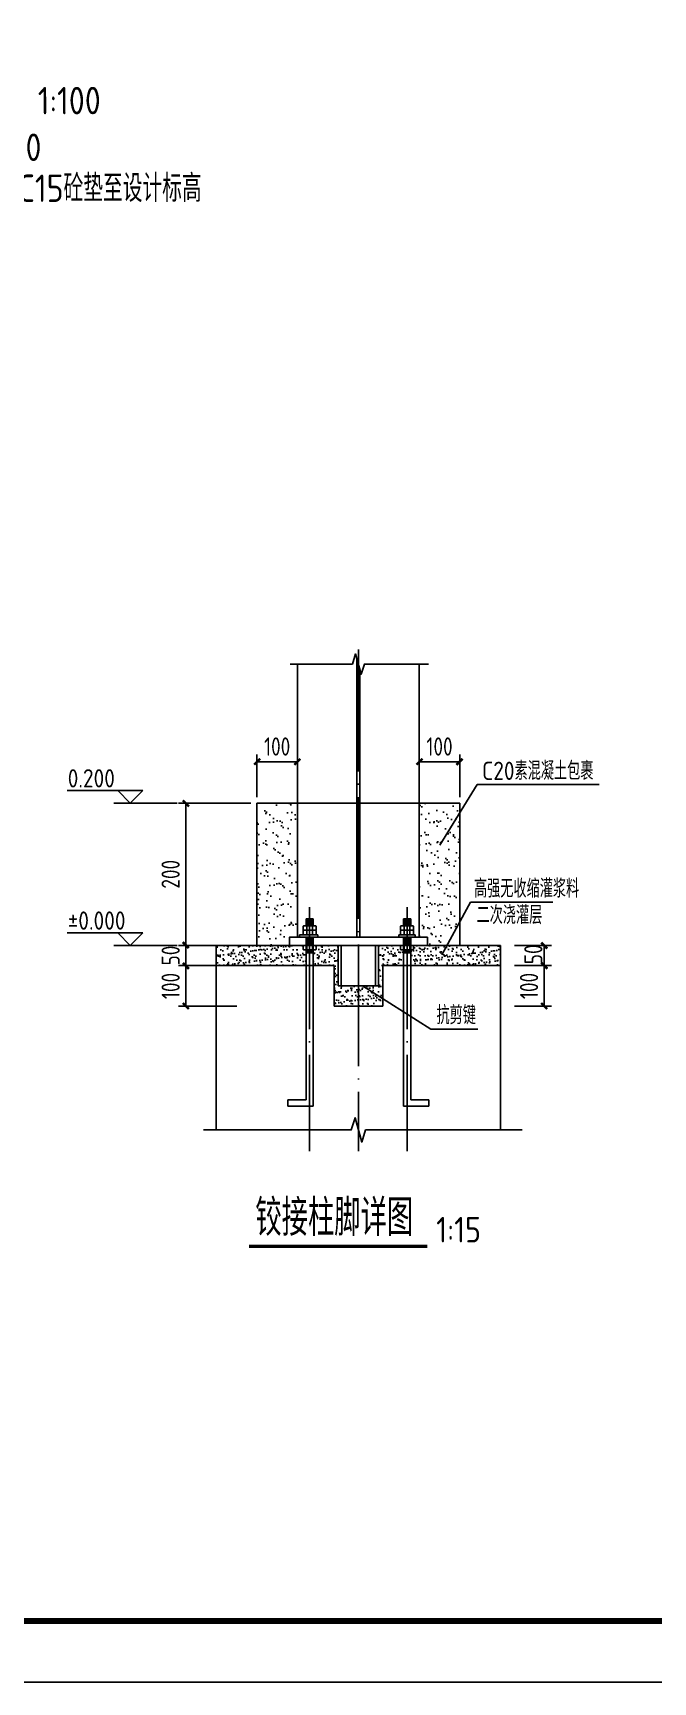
# Model space of a CAD drawing. Header units: millimetres. Extents: x 865974 to 875117, y 41124 to 44891.
# Drawn here: x 867078.7 to 867180.5, y 41123.6 to 41394.3 of the extents above; entities that cross this region are included whole.
import ezdxf

# ---------------------------------------------------------------- set-up
doc = ezdxf.new("R2010")
doc.units = ezdxf.units.MM
doc.header["$LTSCALE"] = 1000
doc.header["$MEASUREMENT"] = 0
doc.linetypes.add('DOTE', pattern=[2.42, 2, -0.2, 0.02, -0.2])
for name, color, linetype in [('AXIS', 3, 'Continuous'), ('COLUMN', 9, 'Continuous'), ('D1', 112, 'Continuous'), ('DIM', 7, 'Continuous'), ('DIM_SYMB', 3, 'Continuous'), ('DOTE', 1, 'DOTE'), ('OTHER', 2, 'Continuous'), ('PUB_DIM', 3, 'Continuous'), ('PUB_TEXT', 7, 'Continuous'), ('尺寸标注', 7, 'Continuous'), ('支撑', 6, 'Continuous'), ('柱', 2, 'Continuous'), ('柱集中标注', 2, 'Continuous'), ('梁', 4, 'Continuous'), ('螺栓孔标注', 253, 'Continuous')]:
    doc.layers.add(name, color=color, linetype=linetype)
doc.styles.add('GBHZ', font='gbenor.shx', dxfattribs={"width": 0.9, "bigfont": 'gbcbig.shx'})
doc.dimstyles.new('Y15', dxfattribs={"dimscale": 0, "dimtxt": 3, "dimasz": 0.01, "dimexe": 1.2, "dimexo": 1, "dimgap": 1, "dimtad": 1, "dimdec": 0, "dimlfac": 15, "dimzin": 0, "dimdsep": 46, "dimtxsty": 'GBHZ', "dimblk1": 'DX', "dimblk2": 'DX', "dimsah": 1, "dimcen": 0.09, "dimdle": 1, "dimadec": 0, "dimazin": 0, "dimtfac": 1, "dimtdec": 0, "dimtix": 1, "dimtmove": 2, "dimatfit": 3, "dimldrblk": 'DX', "dimfxl": 0, "dimtolj": 1, "dimtzin": 0, "dimarcsym": 0})
pattern_1 = [(37.5, (502007.9183, -183034.294), (-0.041995572, 1.2845491793), [0, -1.0133333333, 0, -1.1333333333, 0, -1.0833333333]), (7.5, (502007.9183, -183034.294), (1.179851137, 1.88143071), [0, -0.5466666667, 0, -0.9133333333, 0, -0.35]), (327.5, (502007.0983, -183034.294), (2.0760945745, 0.0037727024), [0, -0.3333333333, 0, -1.2, 0, -1.5666666667]), (317.5, (502007.0983, -183034.294), (2.004084403, 0.585117043), [0, -0.1666666667, 0, -0.7866666667, 0, -0.9])]
pattern_2 = [(37.5, (502007.9183, -183034.294), (-0.083991144, 2.569098359), [0, -2.026666667, 0, -2.266666667, 0, -2.166666667]), (7.5, (502007.9183, -183034.294), (2.359702274, 3.76286142), [0, -1.093333333, 0, -1.826666667, 0, -0.7]), (327.5, (502006.2783, -183034.294), (4.152189149, 0.007545405), [0, -0.666666667, 0, -2.4, 0, -3.133333333]), (317.5, (502006.2783, -183034.294), (4.008168806, 1.170234087), [0, -0.333333333, 0, -1.573333333, 0, -1.8])]

# ---------------------------------------------------------------- blocks, each defined once
blk = doc.blocks.new('DX')
at = {"color": 0, "linetype": 'ByBlock', "const_width": 40}
blk.add_lwpolyline([(-54, -51), (46, 49)], dxfattribs=at)
blk = doc.blocks.new('*D564')
at = {"layer": 'Defpoints', "color": 0, "linetype": 'ByBlock', "transparency": 16777216}
for p in [(867156.77, 41241.21), (867162.67, 41241.21), (867156.77, 41234.54)]:
    blk.add_point(p, dxfattribs=at)
at = {"layer": 'DIM', "color": 0, "linetype": 'ByBlock', "lineweight": -2, "transparency": 16777216}
for p, q in [((867157.77, 41241.21), (867163.87, 41241.21)), ((867162.67, 41234.55), (867162.67, 41241.2)), ((867157.77, 41234.54), (867163.87, 41234.54))]:
    blk.add_line(p, q, dxfattribs=at)
at = {"layer": 'DIM', "color": 0, "linetype": 'ByBlock', "lineweight": -2, "transparency": 16777216, "xscale": 0.01, "yscale": 0.01, "zscale": 0.01}
for p, rotation in [((867162.67, 41241.21), 90), ((867162.67, 41234.54), 270)]:
    blk.add_blockref('DX', p, dxfattribs=dict(at, rotation=rotation))
at = {"layer": 'DIM', "color": 0, "linetype": 'ByBlock', "transparency": 16777216, "insert": (867160.17, 41237.87), "char_height": 3, "attachment_point": 5, "rotation": 90, "style": 'GBHZ'}
blk.add_mtext('\\A1;100', dxfattribs=at)
blk = doc.blocks.new('*D565')
at = {"layer": 'Defpoints', "color": 0, "linetype": 'ByBlock', "transparency": 16777216}
for p in [(867156.77, 41244.54), (867162.67, 41244.54), (867156.77, 41241.21)]:
    blk.add_point(p, dxfattribs=at)
at = {"layer": 'DIM', "color": 0, "linetype": 'ByBlock', "lineweight": -2, "transparency": 16777216}
for p, q in [((867157.77, 41244.54), (867163.87, 41244.54)), ((867162.67, 41241.22), (867162.67, 41244.53)), ((867157.77, 41241.21), (867163.87, 41241.21))]:
    blk.add_line(p, q, dxfattribs=at)
at = {"layer": 'DIM', "color": 0, "linetype": 'ByBlock', "lineweight": -2, "transparency": 16777216, "xscale": 0.01, "yscale": 0.01, "zscale": 0.01}
for p, rotation in [((867162.67, 41244.54), 90), ((867162.67, 41241.21), 270)]:
    blk.add_blockref('DX', p, dxfattribs=dict(at, rotation=rotation))
at = {"layer": 'DIM', "color": 0, "linetype": 'ByBlock', "transparency": 16777216, "insert": (867160.88, 41243.07), "char_height": 3, "attachment_point": 5, "rotation": 90, "style": 'GBHZ'}
blk.add_mtext('\\A1;50', dxfattribs=at)
blk = doc.blocks.new('*D559')
at = {"layer": 'Defpoints', "color": 0, "linetype": 'ByBlock', "transparency": 16777216}
for p in [(867113.2, 41244.54), (867103.8, 41241.21), (867113.2, 41241.21)]:
    blk.add_point(p, dxfattribs=at)
at = {"layer": 'DIM', "color": 0, "linetype": 'ByBlock', "lineweight": -2, "transparency": 16777216}
for p, q in [((867112.2, 41244.54), (867102.6, 41244.54)), ((867103.8, 41244.55), (867103.8, 41244.56)), ((867103.8, 41244.54), (867103.8, 41241.21)), ((867112.2, 41241.21), (867102.6, 41241.21)), ((867103.8, 41241.2), (867103.8, 41241.19))]:
    blk.add_line(p, q, dxfattribs=at)
at = {"layer": 'DIM', "color": 0, "linetype": 'ByBlock', "lineweight": -2, "transparency": 16777216, "xscale": 0.01, "yscale": 0.01, "zscale": 0.01}
for p, rotation in [((867103.8, 41244.54), 270), ((867103.8, 41241.21), 90)]:
    blk.add_blockref('DX', p, dxfattribs=dict(at, rotation=rotation))
at = {"layer": 'DIM', "color": 0, "linetype": 'ByBlock', "transparency": 16777216, "insert": (867101.3, 41242.87), "char_height": 3, "attachment_point": 5, "rotation": 90, "style": 'GBHZ'}
blk.add_mtext('\\A1;50', dxfattribs=at)
blk = doc.blocks.new('*D560')
at = {"layer": 'Defpoints', "color": 0, "linetype": 'ByBlock', "transparency": 16777216}
for p in [(867113.2, 41241.21), (867103.8, 41234.54), (867113.2, 41234.54)]:
    blk.add_point(p, dxfattribs=at)
at = {"layer": 'DIM', "color": 0, "linetype": 'ByBlock', "lineweight": -2, "transparency": 16777216}
for p, q in [((867112.2, 41241.21), (867102.6, 41241.21)), ((867103.8, 41241.2), (867103.8, 41234.55)), ((867112.2, 41234.54), (867102.6, 41234.54))]:
    blk.add_line(p, q, dxfattribs=at)
at = {"layer": 'DIM', "color": 0, "linetype": 'ByBlock', "lineweight": -2, "transparency": 16777216, "xscale": 0.01, "yscale": 0.01, "zscale": 0.01}
for p, rotation in [((867103.8, 41241.21), 90), ((867103.8, 41234.54), 270)]:
    blk.add_blockref('DX', p, dxfattribs=dict(at, rotation=rotation))
at = {"layer": 'DIM', "color": 0, "linetype": 'ByBlock', "transparency": 16777216, "insert": (867101.3, 41237.87), "char_height": 3, "attachment_point": 5, "rotation": 90, "style": 'GBHZ'}
blk.add_mtext('\\A1;100', dxfattribs=at)
blk = doc.blocks.new('*D561')
at = {"layer": 'Defpoints', "color": 0, "linetype": 'ByBlock', "transparency": 16777216}
for p in [(867122.14, 41274.68), (867122.14, 41268.43), (867115.47, 41267.89)]:
    blk.add_point(p, dxfattribs=at)
at = {"layer": 'DIM', "color": 0, "linetype": 'ByBlock', "lineweight": -2, "transparency": 16777216}
for p, q in [((867115.47, 41268.89), (867115.47, 41275.88)), ((867115.48, 41274.68), (867122.13, 41274.68)), ((867122.14, 41269.43), (867122.14, 41275.88))]:
    blk.add_line(p, q, dxfattribs=at)
at = {"layer": 'DIM', "color": 0, "linetype": 'ByBlock', "lineweight": -2, "transparency": 16777216, "xscale": 0.01, "yscale": 0.01, "zscale": 0.01, "rotation": 180}
blk.add_blockref('DX', (867115.47, 41274.68), dxfattribs=at)
at = {"layer": 'DIM', "color": 0, "linetype": 'ByBlock', "lineweight": -2, "transparency": 16777216, "xscale": 0.01, "yscale": 0.01, "zscale": 0.01}
blk.add_blockref('DX', (867122.14, 41274.68), dxfattribs=at)
at = {"layer": 'DIM', "color": 0, "linetype": 'ByBlock', "transparency": 16777216, "insert": (867118.8, 41277.18), "char_height": 3, "attachment_point": 5, "style": 'GBHZ'}
blk.add_mtext('\\A1;100', dxfattribs=at)
blk = doc.blocks.new('*D562')
at = {"layer": 'Defpoints', "color": 0, "linetype": 'ByBlock', "transparency": 16777216}
for p in [(867103.8, 41267.89), (867115.47, 41267.89), (867113.2, 41244.54)]:
    blk.add_point(p, dxfattribs=at)
at = {"layer": 'DIM', "color": 0, "linetype": 'ByBlock', "lineweight": -2, "transparency": 16777216}
for p, q in [((867114.47, 41267.89), (867102.6, 41267.89)), ((867103.8, 41244.55), (867103.8, 41267.88)), ((867112.2, 41244.54), (867102.6, 41244.54))]:
    blk.add_line(p, q, dxfattribs=at)
at = {"layer": 'DIM', "color": 0, "linetype": 'ByBlock', "lineweight": -2, "transparency": 16777216, "xscale": 0.01, "yscale": 0.01, "zscale": 0.01}
for p, rotation in [((867103.8, 41267.89), 90), ((867103.8, 41244.54), 270)]:
    blk.add_blockref('DX', p, dxfattribs=dict(at, rotation=rotation))
at = {"layer": 'DIM', "color": 0, "linetype": 'ByBlock', "transparency": 16777216, "insert": (867101.3, 41256.21), "char_height": 3, "attachment_point": 5, "rotation": 90, "style": 'GBHZ'}
blk.add_mtext('\\A1;200', dxfattribs=at)
blk = doc.blocks.new('*D563')
at = {"layer": 'Defpoints', "color": 0, "linetype": 'ByBlock', "transparency": 16777216}
for p in [(867142.14, 41274.68), (867142.14, 41268.43), (867148.8, 41267.89)]:
    blk.add_point(p, dxfattribs=at)
at = {"layer": 'DIM', "color": 0, "linetype": 'ByBlock', "lineweight": -2, "transparency": 16777216}
for p, q in [((867142.14, 41269.43), (867142.14, 41275.88)), ((867148.79, 41274.68), (867142.15, 41274.68)), ((867148.8, 41268.89), (867148.8, 41275.88))]:
    blk.add_line(p, q, dxfattribs=at)
at = {"layer": 'DIM', "color": 0, "linetype": 'ByBlock', "lineweight": -2, "transparency": 16777216, "xscale": 0.01, "yscale": 0.01, "zscale": 0.01, "rotation": 180}
blk.add_blockref('DX', (867142.14, 41274.68), dxfattribs=at)
at = {"layer": 'DIM', "color": 0, "linetype": 'ByBlock', "lineweight": -2, "transparency": 16777216, "xscale": 0.01, "yscale": 0.01, "zscale": 0.01}
blk.add_blockref('DX', (867148.8, 41274.68), dxfattribs=at)
at = {"layer": 'DIM', "color": 0, "linetype": 'ByBlock', "transparency": 16777216, "insert": (867145.47, 41277.18), "char_height": 3, "attachment_point": 5, "style": 'GBHZ'}
blk.add_mtext('\\A1;100', dxfattribs=at)

msp = doc.modelspace()

# ---------------------------------------------------------------- hatches: boundary and pattern name
at = {"layer": 'DIM', "linetype": 'ByBlock'}
h = msp.add_hatch(dxfattribs=at)
h.set_pattern_fill('AR-SAND', color=256, scale=1.333333, style=0)
h.set_pattern_definition(pattern_2)
h.paths.add_polyline_path([(867122.136, 41267.89), (867115.469, 41267.89), (867115.469, 41244.54), (867120.803, 41244.54), (867120.803, 41245.873), (867122.136, 41245.873)])
h = msp.add_hatch(dxfattribs=at)
h.set_pattern_fill('AR-SAND', color=256, scale=1.333333, style=0)
h.set_pattern_definition(pattern_2)
h.paths.add_polyline_path([(867148.803, 41267.89), (867142.136, 41267.89), (867142.136, 41245.873), (867143.469, 41245.873), (867143.469, 41244.54), (867146.701, 41244.54), (867148.803, 41248.37)])
at = {"layer": '柱集中标注', "linetype": 'ByBlock'}
h = msp.add_hatch(dxfattribs=at)
h.set_pattern_fill('AR-SAND', color=2, scale=0.666667, style=0)
h.set_pattern_definition(pattern_1)
h.paths.add_polyline_path([(867123.536, 41243.82), (867123.176, 41243.82, -0.4648425), (867123.063, 41243.92), (867123.063, 41244.44, -0.3768346), (867123.147, 41244.54), (867108.803, 41244.54), (867108.803, 41241.207), (867123.536, 41241.207)])
h = msp.add_hatch(dxfattribs=at)
h.set_pattern_fill('AR-SAND', color=2, scale=0.666667, style=0)
h.set_pattern_definition(pattern_1)
h.paths.add_polyline_path([(867132.136, 41237.873), (867128.803, 41237.873), (867128.803, 41244.54), (867124.736, 41244.54), (867124.736, 41243.82), (867125.125, 41243.82, 0.3653345), (867125.209, 41243.916), (867125.209, 41243.92, -0.4648425), (867125.096, 41243.82), (867124.736, 41243.82), (867124.736, 41241.207), (867128.136, 41241.207), (867128.136, 41234.54), (867132.136, 41234.54)])
h = msp.add_hatch(dxfattribs=at)
h.set_pattern_fill('AR-SAND', color=2, scale=0.666667, style=0)
h.set_pattern_definition(pattern_1)
h.paths.add_polyline_path([(867139.536, 41243.82), (867139.176, 41243.82, -0.0373924), (867139.161, 41243.819, 26.7433863), (867139.147, 41243.82), (867139.536, 41243.82), (867139.536, 41244.54), (867139.176, 41244.54), (867135.469, 41244.54), (867135.469, 41237.873), (867132.836, 41237.873), (867136.136, 41235.958), (867136.136, 41241.207), (867139.536, 41241.207)])
h = msp.add_hatch(dxfattribs=at)
h.set_pattern_fill('AR-SAND', color=2, scale=0.666667, style=0)
h.set_pattern_definition(pattern_1)
h.paths.add_polyline_path([(867155.469, 41244.54), (867141.125, 41244.54, -0.3768346), (867141.209, 41244.44), (867141.209, 41243.92, -0.4648425), (867141.096, 41243.82), (867140.736, 41243.82), (867140.736, 41241.207), (867155.469, 41241.207)])
h = msp.add_hatch(dxfattribs=at)
h.set_pattern_fill('AR-SAND', color=2, scale=0.666667, style=0)
h.set_pattern_definition(pattern_1)
h.paths.add_polyline_path([(867132.836, 41237.873), (867132.136, 41237.873), (867132.136, 41234.54), (867136.136, 41234.54), (867136.136, 41235.958)])

# ---------------------------------------------------------------- linework, layer by layer
for p, q in [((867122.136, 41245.873), (867122.136, 41290.716)), ((867131.869, 41245.873), (867131.869, 41291.694)), ((867132.402, 41245.873), (867132.402, 41289.739)), ((867142.136, 41245.873), (867142.136, 41290.716)), ((867145.5, 41260.976), (867151.644, 41270.963)), ((867171.692, 41270.963), (867151.644, 41270.963)), ((867123.536, 41248.873), (867123.536, 41247.731)), ((867124.737, 41248.873), (867123.537, 41248.873)), ((867124.737, 41248.873), (867124.737, 41247.731)), ((867139.535, 41248.873), (867140.735, 41248.873)), ((867139.535, 41248.873), (867139.535, 41247.731)), ((867140.736, 41248.873), (867140.736, 41247.731)), ((867108.803, 41241.207), (867128.136, 41241.207)), ((867128.136, 41234.54), (867128.136, 41241.207)), ((867136.136, 41234.54), (867136.136, 41241.207)), ((867136.136, 41241.207), (867155.469, 41241.207)), ((867132.836, 41237.873), (867144.06, 41230.776)), ((867128.136, 41234.54), (867136.136, 41234.54)), ((867144.06, 41230.776), (867151.744, 41230.776)), ((867728.912, 41123.604), (866887.912, 41123.604))]:
    msp.add_line(p, q)
at = {"color": 0, "const_width": 1}
msp.add_lwpolyline([(867718.912, 41133.604), (866912.912, 41133.604), (866912.912, 41707.604), (867718.912, 41707.604)], close=True, dxfattribs=at)
at = {"layer": 'AXIS'}
for p, q in [((867123.536, 41248.873), (867124.736, 41248.873)), ((867123.536, 41248.74), (867124.736, 41248.74)), ((867123.536, 41248.607), (867124.736, 41248.607)), ((867123.536, 41248.607), (867124.736, 41248.607)), ((867123.536, 41248.473), (867124.736, 41248.473)), ((867123.536, 41248.473), (867124.736, 41248.473)), ((867123.536, 41248.34), (867124.736, 41248.34)), ((867123.536, 41248.207), (867124.736, 41248.207)), ((867123.536, 41248.073), (867124.736, 41248.073)), ((867123.536, 41247.94), (867124.736, 41247.94)), ((867123.536, 41247.807), (867124.736, 41247.807)), ((867140.736, 41248.873), (867139.536, 41248.873)), ((867140.736, 41248.74), (867139.536, 41248.74)), ((867140.736, 41248.607), (867139.536, 41248.607)), ((867140.736, 41248.607), (867139.536, 41248.607)), ((867140.736, 41248.473), (867139.536, 41248.473)), ((867140.736, 41248.473), (867139.536, 41248.473)), ((867140.736, 41248.34), (867139.536, 41248.34)), ((867140.736, 41248.207), (867139.536, 41248.207)), ((867140.736, 41248.073), (867139.536, 41248.073)), ((867140.736, 41247.94), (867139.536, 41247.94)), ((867140.736, 41247.807), (867139.536, 41247.807)), ((867123.536, 41245.873), (867124.736, 41245.873)), ((867123.536, 41245.74), (867124.736, 41245.74)), ((867123.536, 41245.607), (867124.736, 41245.607)), ((867123.536, 41245.607), (867124.736, 41245.607)), ((867123.536, 41245.473), (867124.736, 41245.473)), ((867123.536, 41245.34), (867124.736, 41245.34)), ((867123.536, 41245.207), (867124.736, 41245.207)), ((867123.536, 41245.073), (867124.736, 41245.073)), ((867123.536, 41244.94), (867124.736, 41244.94)), ((867123.536, 41244.807), (867124.736, 41244.807)), ((867123.536, 41244.807), (867124.736, 41244.807)), ((867123.536, 41244.673), (867124.736, 41244.673)), ((867123.536, 41243.82), (867124.736, 41243.82)), ((867123.536, 41243.687), (867124.736, 41243.687)), ((867140.736, 41245.873), (867139.536, 41245.873)), ((867140.736, 41245.74), (867139.536, 41245.74)), ((867140.736, 41245.607), (867139.536, 41245.607)), ((867140.736, 41245.607), (867139.536, 41245.607)), ((867140.736, 41245.473), (867139.536, 41245.473)), ((867140.736, 41245.34), (867139.536, 41245.34)), ((867140.736, 41245.207), (867139.536, 41245.207)), ((867140.736, 41245.073), (867139.536, 41245.073)), ((867140.736, 41244.94), (867139.536, 41244.94)), ((867140.736, 41244.807), (867139.536, 41244.807)), ((867140.736, 41244.807), (867139.536, 41244.807)), ((867140.736, 41244.673), (867139.536, 41244.673)), ((867140.736, 41243.82), (867139.536, 41243.82)), ((867140.736, 41243.687), (867139.536, 41243.687)), ((867123.536, 41243.554), (867124.736, 41243.554)), ((867123.536, 41243.554), (867124.736, 41243.554)), ((867123.536, 41243.42), (867124.736, 41243.42)), ((867123.536, 41243.287), (867124.736, 41243.287)), ((867140.736, 41243.554), (867139.536, 41243.554)), ((867140.736, 41243.554), (867139.536, 41243.554)), ((867140.736, 41243.42), (867139.536, 41243.42)), ((867140.736, 41243.287), (867139.536, 41243.287))]:
    msp.add_line(p, q, dxfattribs=at)
at = {"layer": 'COLUMN'}
for p, q in [((867123.536, 41245.873), (867123.536, 41219.167)), ((867124.736, 41245.873), (867124.736, 41218.151)), ((867139.536, 41245.873), (867139.536, 41218.151)), ((867140.736, 41245.873), (867140.736, 41219.167))]:
    msp.add_line(p, q, dxfattribs=at)
at = {"layer": 'D1'}
for p, q in [((867092.614, 41269.938), (867084.31, 41269.938)), ((867092.614, 41269.938), (867094.662, 41267.89)), ((867092.614, 41269.938), (867096.71, 41269.938)), ((867096.71, 41269.938), (867094.662, 41267.89)), ((867092.614, 41246.588), (867084.31, 41246.588)), ((867092.614, 41246.588), (867094.662, 41244.54)), ((867092.614, 41246.588), (867096.71, 41246.588)), ((867096.71, 41246.588), (867094.662, 41244.54))]:
    msp.add_line(p, q, dxfattribs=at)
for points in [[(867102.398, 41267.89), (867091.995, 41267.89)], [(867102.398, 41244.54), (867091.995, 41244.54)]]:
    msp.add_lwpolyline(points, dxfattribs=at)
at = {"layer": 'DIM_SYMB', "const_width": 0.525}
msp.add_lwpolyline([(867114.196, 41195.144), (867143.455, 41195.144)], dxfattribs=at)
at = {"layer": 'DOTE', "linetype": 'DOTE', "ltscale": 0.01}
for p, q in [((867132.136, 41293.094), (867132.136, 41210.758)), ((867124.136, 41250.791), (867124.136, 41210.758)), ((867140.136, 41250.791), (867140.136, 41210.758))]:
    msp.add_line(p, q, dxfattribs=at)
at = {"layer": 'OTHER'}
for p, q in [((867108.803, 41244.54), (867108.803, 41214.233)), ((867155.469, 41244.54), (867155.469, 41214.233))]:
    msp.add_line(p, q, dxfattribs=at)
for points in [[(867120.945, 41290.716), (867131.154, 41290.716), (867131.683, 41292.379), (867132.589, 41289.054), (867133.118, 41290.716), (867143.682, 41290.716)], [(867106.721, 41214.233), (867130.957, 41214.233), (867131.592, 41216.228), (867132.68, 41212.239), (867133.315, 41214.233), (867159.06, 41214.233)]]:
    msp.add_lwpolyline(points, dxfattribs=at)
at = {"layer": 'PUB_DIM'}
for p, q in [((867115.469, 41267.89), (867148.803, 41267.89)), ((867115.469, 41267.89), (867115.469, 41244.54)), ((867148.803, 41267.89), (867148.803, 41244.54))]:
    msp.add_line(p, q, dxfattribs=at)
at = {"layer": '尺寸标注', "color": 4, "linetype": 'ByBlock'}
for p, q in [((867123.536, 41219.167), (867120.557, 41219.167)), ((867120.557, 41219.167), (867120.557, 41218.151)), ((867120.557, 41218.151), (867124.736, 41218.151)), ((867143.715, 41218.151), (867139.536, 41218.151)), ((867140.736, 41219.167), (867143.715, 41219.167)), ((867143.715, 41219.167), (867143.715, 41218.151))]:
    msp.add_line(p, q, dxfattribs=at)
at = {"layer": '支撑', "color": 3}
for p in [(867145.843, 41242.976), (867164.106, 41251.614)]:
    msp.add_line(p, (867150.582, 41251.614), dxfattribs=at)
at = {"layer": '柱'}
msp.add_line((867108.803, 41244.54), (867155.469, 41244.54), dxfattribs=at)
msp.add_lwpolyline([(867120.803, 41244.54), (867120.803, 41245.873), (867143.469, 41245.873), (867143.469, 41244.54)], dxfattribs=at)
at = {"layer": '梁'}
for p, q in [((867123.063, 41247.111), (867123.063, 41247.631)), ((867123.063, 41246.391), (867123.063, 41246.912)), ((867123.176, 41247.731), (867125.096, 41247.731)), ((867125.096, 41247.731), (867123.176, 41247.731)), ((867123.176, 41247.011), (867125.096, 41247.011)), ((867125.096, 41247.011), (867123.176, 41247.011)), ((867125.096, 41247.011), (867123.176, 41247.011)), ((867123.668, 41247.731), (867123.668, 41247.011)), ((867123.668, 41247.011), (867123.668, 41246.292)), ((867124.603, 41247.731), (867124.603, 41247.011)), ((867124.603, 41247.011), (867124.603, 41246.292)), ((867125.209, 41247.111), (867125.209, 41247.631)), ((867125.209, 41246.391), (867125.209, 41246.912)), ((867139.063, 41247.111), (867139.063, 41247.631)), ((867139.063, 41246.391), (867139.063, 41246.912)), ((867139.176, 41247.731), (867141.096, 41247.731)), ((867141.096, 41247.731), (867139.176, 41247.731)), ((867139.176, 41247.011), (867141.096, 41247.011)), ((867139.176, 41247.011), (867141.096, 41247.011)), ((867141.096, 41247.011), (867139.176, 41247.011)), ((867139.668, 41247.731), (867139.668, 41247.011)), ((867139.668, 41247.011), (867139.668, 41246.292)), ((867140.603, 41247.731), (867140.603, 41247.011)), ((867140.603, 41247.011), (867140.603, 41246.292)), ((867141.209, 41247.111), (867141.209, 41247.631)), ((867141.209, 41246.391), (867141.209, 41246.912)), ((867125.096, 41246.292), (867122.469, 41246.292)), ((867122.469, 41246.292), (867122.469, 41245.873)), ((867123.063, 41243.92), (867123.063, 41244.44)), ((867125.096, 41244.54), (867123.176, 41244.54)), ((867125.096, 41244.54), (867123.176, 41244.54)), ((867123.176, 41244.54), (867125.096, 41244.54)), ((867125.096, 41243.82), (867123.176, 41243.82)), ((867123.203, 41246.292), (867125.469, 41246.292)), ((867123.668, 41244.54), (867123.668, 41243.82)), ((867124.603, 41244.54), (867124.603, 41243.82)), ((867125.209, 41243.92), (867125.209, 41244.44)), ((867125.469, 41246.292), (867125.469, 41245.873)), ((867128.803, 41244.54), (867128.803, 41237.873)), ((867129.336, 41244.54), (867129.336, 41237.873)), ((867134.936, 41244.54), (867134.936, 41237.873)), ((867135.469, 41244.54), (867135.469, 41237.873)), ((867141.069, 41246.292), (867138.803, 41246.292)), ((867138.803, 41246.292), (867138.803, 41245.873)), ((867139.063, 41243.92), (867139.063, 41244.44)), ((867139.176, 41246.292), (867141.469, 41246.292)), ((867141.096, 41244.54), (867139.176, 41244.54)), ((867139.176, 41244.54), (867141.096, 41244.54)), ((867139.176, 41244.54), (867141.096, 41244.54)), ((867139.176, 41243.82), (867141.096, 41243.82)), ((867139.668, 41244.54), (867139.668, 41243.82)), ((867140.603, 41244.54), (867140.603, 41243.82)), ((867141.209, 41243.92), (867141.209, 41244.44)), ((867141.469, 41246.292), (867141.469, 41245.873)), ((867128.803, 41237.873), (867135.469, 41237.873))]:
    msp.add_line(p, q, dxfattribs=at)
for centre, start, end in [((867123.161, 41247.633), 81.43428, 181.15833), ((867123.161, 41247.109), 178.84167, 278.56572), ((867123.161, 41246.914), 81.43428, 181.15833), ((867123.161, 41246.389), 178.84167, 278.56572), ((867125.11, 41247.633), 358.84167, 98.56572), ((867125.11, 41247.109), 261.43428, 1.15833), ((867125.11, 41246.914), 358.84167, 98.56572), ((867125.11, 41246.389), 261.43428, 1.15833), ((867139.161, 41247.633), 81.43428, 181.15833), ((867139.161, 41247.109), 178.84167, 278.56572), ((867139.161, 41246.914), 81.43428, 181.15833), ((867139.161, 41246.389), 178.84167, 278.56572), ((867141.11, 41247.633), 358.84167, 98.56572), ((867141.11, 41247.109), 261.43428, 1.15833), ((867141.11, 41246.914), 358.84167, 98.56572), ((867141.11, 41246.389), 261.43428, 1.15833), ((867123.161, 41244.442), 81.43428, 181.15833), ((867123.161, 41243.918), 178.84167, 278.56572), ((867125.11, 41243.918), 261.43428, 1.15833), ((867139.161, 41243.918), 178.84167, 278.56572), ((867141.11, 41244.442), 358.84167, 98.56572), ((867141.11, 41243.918), 261.43428, 1.15833)]:
    msp.add_arc(centre, 0.0989, start, end, dxfattribs=at)

# ---------------------------------------------------------------- texts
at = {"ltscale": 2, "style": 'GBHZ'}
msp.add_text('1:100', height=4.5, rotation=0.20444, dxfattribs=at).set_placement((867079.493, 41380.948))
at = {"style": 'GBHZ'}
for s, p in [('基础置于持力层内深度不小于 200', (867027.655, 41373.309)), ('局部加深处要求开挖至持力层后用C15砼垫至设计标高', (867027.655, 41366.581))]:
    msp.add_text(s, height=4.5, dxfattribs=at).set_placement(p)
at = {"layer": 'PUB_TEXT', "style": 'GBHZ'}
for s, height, p in [('铰接柱脚详图', 6, (867115.219, 41196.845)), ('1:15', 4.2, (867144.925, 41195.763))]:
    msp.add_text(s, height=height, dxfattribs=at).set_placement(p)
at = {"layer": '螺栓孔标注', "style": 'GBHZ'}
for s, p in [('0.200', (867084.393, 41270.462)), ('C20素混凝土包裹', (867152.463, 41271.696)), ('高强无收缩灌浆料', (867151.13, 41252.372)), ('%%P0.000', (867084.393, 41247.113)), ('二次浇灌层', (867151.547, 41248.026)), ('抗剪键', (867144.968, 41231.587, 6))]:
    msp.add_text(s, height=3, dxfattribs=at).set_placement(p)

# ---------------------------------------------------------------- dimensions: what is measured, and where the dimension line sits
at = {"layer": 'DIM', "color": 6, "linetype": 'ByBlock'}
dim = msp.add_linear_dim(base=(867122.136, 41274.685), p1=(867115.469, 41267.89), p2=(867122.136, 41268.427), dimstyle='Y15', override={"dimscale": 1}, dxfattribs=at)
dim.commit()
dim.dimension.update_dxf_attribs({"geometry": '*D561', "text_midpoint": (867118.803, 41277.185)})
for base, p1, p2, angle, picture, middle in [((867142.136, 41274.685), (867148.803, 41267.89), (867142.136, 41268.427), 180, '*D563', (867145.469, 41277.185)), ((867103.798, 41241.207), (867113.196, 41244.54), (867113.196, 41241.207), 90, '*D559', (867101.298, 41242.873)), ((867103.798, 41234.54), (867113.196, 41241.207), (867113.196, 41234.54), 90, '*D560', (867101.298, 41237.873)), ((867162.669, 41241.207), (867156.771, 41234.54), (867156.771, 41241.207), 90, '*D564', (867160.169, 41237.873))]:
    dim = msp.add_linear_dim(base=base, p1=p1, p2=p2, angle=angle, dimstyle='Y15', override={"dimscale": 1}, dxfattribs=at)
    dim.commit()
    dim.dimension.update_dxf_attribs({"geometry": picture, "text_midpoint": middle})
dim = msp.add_linear_dim(base=(867103.798, 41267.89), p1=(867113.196, 41244.54), p2=(867115.469, 41267.89), angle=90, text='200', dimstyle='Y15', override={"dimscale": 1}, dxfattribs=at)
dim.commit()
dim.dimension.update_dxf_attribs({"geometry": '*D562', "text_midpoint": (867101.298, 41256.215)})
dim = msp.add_linear_dim(base=(867162.669, 41244.54), p1=(867156.771, 41241.207), p2=(867156.771, 41244.54), angle=90, dimstyle='Y15', override={"dimscale": 1}, dxfattribs=at)
dim.commit()
dim.dimension.update_dxf_attribs({"geometry": '*D565', "text_midpoint": (867160.881, 41243.066), "dimtype": 160})

doc.saveas('drawing.dxf')
